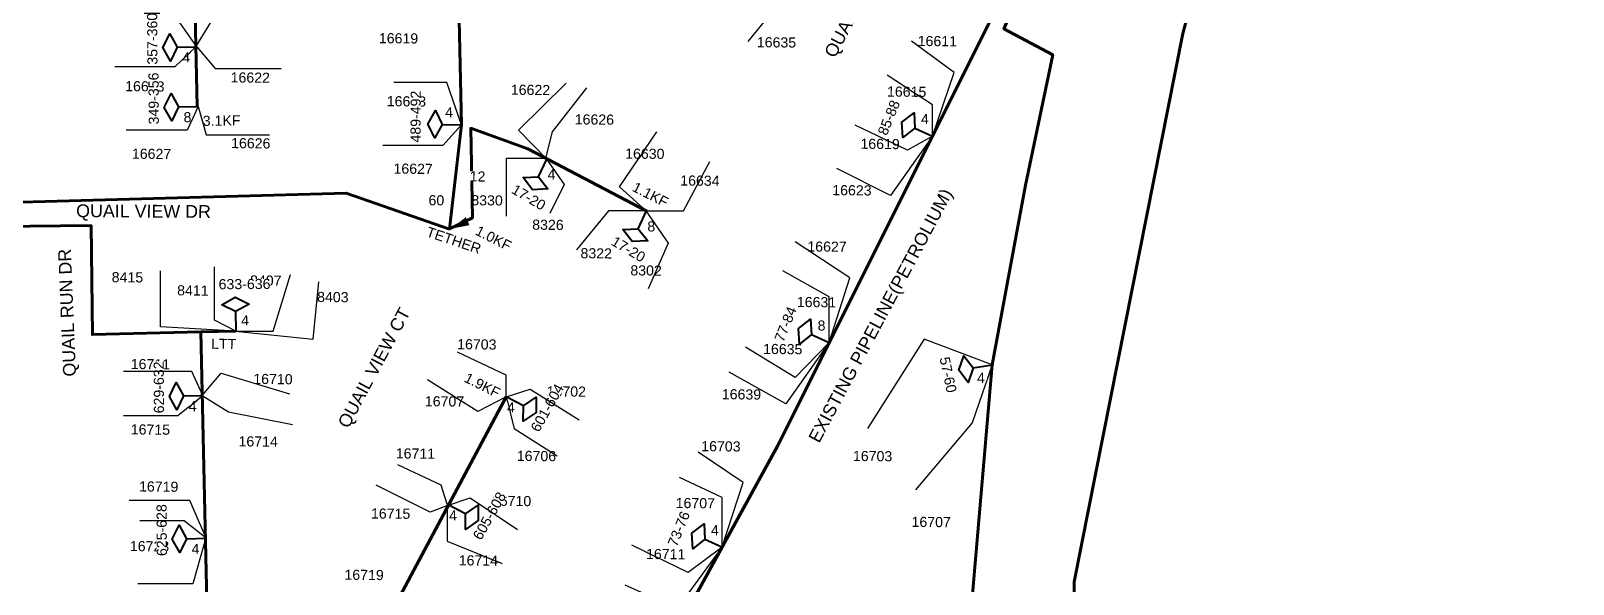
# Model space of a CAD drawing. Header units: millimetres. Extents: x -41032736 to 811436, y 699275 to 12282705.
# Drawn here: x 475295 to 476899, y 745281 to 745857 of the extents above; entities that cross this region are included whole.
import ezdxf
from ezdxf.enums import TextEntityAlignment as Align

# ---------------------------------------------------------------- set-up
doc = ezdxf.new("R2010")
doc.units = ezdxf.units.MM
doc.header["$MEASUREMENT"] = 0
doc.linetypes.add('DASHED', pattern=[1.8, 1.2, -0.6])
doc.layers.get('0').update_dxf_attribs({"linetype": 'CONTINUOUS'})
for name, color, linetype in [('A-Boundary', 1, 'CONTINUOUS'), ('A-StreetName', 104, 'CONTINUOUS'), ('ADDRESS', 7, 'CONTINUOUS'), ('Road', 8, 'CONTINUOUS')]:
    doc.layers.add(name, color=color, linetype=linetype)
for name, color, linetype, lineweight in [('A-Drop', 4, 'DASHED', 30), ('BURIED CABLE', 80, 'CONTINUOUS', 40), ('PP B FST', 3, 'CONTINUOUS', 30)]:
    doc.layers.add(name, color=color, linetype=linetype, lineweight=lineweight)
doc.styles.add('AUDIT_D_221110082537-30', font='arial.ttf')
doc.styles.get("Standard").update_dxf_attribs({"font": 'arial.ttf'})

# ---------------------------------------------------------------- blocks, each defined once
blk = doc.blocks.new('B_FST')
at = {"layer": 'BURIED CABLE', "color": 18, "true_color": 0x000000}
blk.add_line((0, 18.2), (0, 0), dxfattribs=at)
blk.add_lwpolyline([(0, 18.2), (-12.7, 24.8), (0, 31.5), (12.7, 24.8)], close=True, dxfattribs=at)
blk.add_attdef('COUNT', (-22.9, 36.2), '', height=9.65)
blk.add_attdef('S', text='', height=5.48).set_placement((0, 25), align=Align.MIDDLE_CENTER)

msp = doc.modelspace()

# ---------------------------------------------------------------- linework, layer by layer
at = {"layer": 'A-Boundary', "color": 5, "linetype": 'ByBlock', "lineweight": 100, "ltscale": 30}
msp.add_lwpolyline([(473628.8, 744968.1), (473664.6, 743917.9), (475928.4, 743954.1), (475905.6, 744690.2), (476380.1, 744704.9), (476380.1, 745283.7), (476492.8, 745854.1), (476568.7, 746137.7), (476898.7, 746754.3), (476145.8, 747157.3), (475954.8, 747204.1), (474974.6, 747204.1), (474836, 747045.9), (474836, 745658.6), (474373.9, 745653.8), (474373.9, 744904.3), (474284.2, 744673.1), (473628.8, 744968.1)], dxfattribs=at)
at = {"layer": 'BURIED CABLE', "color": 18, "lineweight": 60, "ltscale": 30, "true_color": 0x000000}
for points in [[(475442.6, 746953.4), (475468.3, 745778.1)], [(475472.1, 745543.7), (475508.5, 745544.5)], [(475472.1, 745543.7), (475472.1, 745543.7)]]:
    msp.add_lwpolyline(points, dxfattribs=at)

# ---------------------------------------------------------------- next in the draw order: texts
at = {"layer": 'A-StreetName', "color": 0, "ltscale": 0.5, "insert": (475342.6, 745676.3), "char_height": 13.271, "attachment_point": 1, "rotation": 359.6666, "line_spacing_factor": 0.5, "style": 'AUDIT_D_221110082537-30', "bg_fill": 3, "box_fill_scale": 1, "bg_fill_color": 256, "bg_fill_transparency": 0}
msp.add_mtext('QUAIL VIEW DR', dxfattribs=at)
at = {"layer": 'ADDRESS', "color": 3, "ltscale": 0.5, "char_height": 10.52, "attachment_point": 1, "rotation": 359.4605, "line_spacing_factor": 0.5, "style": 'AUDIT_D_221110082537-30', "bg_fill": 3, "box_fill_scale": 1, "bg_fill_color": 256, "bg_fill_transparency": 0}
for s, insert in [('16619', (475657.3, 745854.4)), ('16635', (476050.2, 745850.2)), ('16611', (476217.4, 745851.5)), ('16622', (475503.2, 745813.6)), ('16623', (475393.6, 745804.5)), ('16622', (475794.5, 745800.8)), ('16615', (476185.5, 745798.9)), ('16623', (475665.5, 745788.9)), ('16626', (475860.9, 745770)), ('16627', (475400.6, 745734.3)), ('16626', (475503.7, 745745.3)), ('16630', (475913.3, 745734.4)), ('16619', (476157.9, 745744.6)), ('16627', (475672.5, 745718.8)), ('16634', (475970.6, 745706.4)), ('8330', (475753.4, 745685.9)), ('16623', (476128.6, 745696.4)), ('8326', (475816.7, 745660.5)), ('16627', (476102.7, 745637.8)), ('8322', (475866.9, 745630.8)), ('8415', (475379.6, 745605.9)), ('8302', (475918.7, 745613)), ('8411', (475447.6, 745592.2)), ('8407', (475523.4, 745602.5)), ('8403', (475593.1, 745585.3)), ('16631', (476091.8, 745580.1)), ('16703', (475738.7, 745536.2)), ('16635', (476056.7, 745531.3)), ('16711', (475399.4, 745515.6)), ('16710', (475526.8, 745500.1)), ('16707', (475705.1, 745476.9)), ('16702', (475831.7, 745487.2)), ('16639', (476013.8, 745484.2)), ('16715', (475399.4, 745447.6)), ('16714', (475511.4, 745435.2)), ('16703', (475992.4, 745430.2)), ('16711', (475674.9, 745422.7)), ('16706', (475800.7, 745420.1)), ('16703', (476150.1, 745420)), ('16719', (475408, 745388.3)), ('16710', (475774.8, 745373.4)), ('16707', (475965.8, 745371.1)), ('16715', (475649.1, 745360.2)), ('16707', (476211, 745351.5)), ('16723', (475398.5, 745326.3)), ('16711', (475935, 745318.1)), ('16714', (475740.3, 745311.5)), ('16719', (475621.5, 745296.5))]:
    msp.add_mtext(s, dxfattribs=dict(at, insert=insert))
at = {"layer": 'PP B FST', "color": 0, "ltscale": 0.5, "char_height": 10.5, "attachment_point": 1, "rotation": 1.1889, "line_spacing_factor": 0.5, "style": 'AUDIT_D_221110082537-30', "bg_fill": 3, "box_fill_scale": 1, "bg_fill_color": 256, "bg_fill_transparency": 0}
for s, insert in [('4', (475452.7, 745834.2)), ('8', (475454.1, 745772.1))]:
    msp.add_mtext(s, dxfattribs=dict(at, insert=insert))

# ---------------------------------------------------------------- next in the draw order: linework, layer by layer
at = {"layer": 'A-Drop', "color": 4, "linetype": 'ByBlock', "lineweight": 30, "ltscale": 30}
for points in [[(476045.4, 745934), (476070.2, 745881.8), (476040.6, 745845.6)], [(475466.9, 745840.2), (475483.9, 745867.7), (475535.2, 745867.7)], [(475467.9, 745840.2), (475487.2, 745817.6), (475555.6, 745817.6)], [(475831.8, 745723.4), (475802.3, 745753.4), (475852.1, 745802.4)], [(475830.8, 745724.3), (475837.8, 745751.8), (475873.3, 745797.3)]]:
    msp.add_lwpolyline(points, dxfattribs=at)
at = {"layer": 'BURIED CABLE', "color": 18, "lineweight": 60, "ltscale": 30, "true_color": 0x000000}
for points in [[(475730.5, 745650.7), (475730.5, 745650.7), (475730.5, 745650.7), (475743.3, 745758.9), (475724.6, 746585.3), (475895.5, 746589.1)], [(476507.4, 746311.5), (476306.9, 745858.8), (476306.9, 745858.8), (476357.8, 745831.9), (476357.8, 745831.9), (476329.3, 745696.1), (476294.9, 745509.6), (476250, 744987.6), (476252.5, 744919.8), (476252.5, 744919.8), (475868.4, 744915.2), (475821.3, 744823.9), (475759.2, 744710)], [(476507.4, 746311.5), (476507.4, 746311.5), (476507.4, 746311.5), (476507.4, 746311.5), (476507.4, 746311.5), (476507.4, 746311.5), (476507.4, 746311.5), (476485.8, 746300.8), (476292.5, 745866.5), (476071.8, 745425.4), (476071.8, 745425.4), (475810.5, 744948.1)], [(475730.6, 745650.7), (475754.4, 745662.3), (475752.8, 745755.4), (475812.2, 745734), (475935.7, 745669.2)], [(474894.7, 745704.1), (474890.1, 745698.2), (474895.4, 745684.1), (474912.5, 745672.8), (474912.5, 745649.6), (475358.1, 745654.2), (475359.4, 745540.9), (475472.1, 745543.7)], [(474894.7, 745704.1), (474898, 745690.7), (474912.1, 745680.6), (474946.9, 745669.3), (475623.3, 745687.8), (475730.5, 745650.6)], [(475472.1, 745543.7), (475482, 745107.4), (475571.9, 745067.5)]]:
    msp.add_lwpolyline(points, dxfattribs=at)

# ---------------------------------------------------------------- next in the draw order: block references
at = {"layer": 'PP B FST', "color": 250, "lineweight": 50}
ref = msp.add_blockref('B_FST', (475467.9, 745840.2), dxfattribs=dict(at, xscale=1.115916913833983, yscale=1.115916913833983, zscale=1.115916913833983, rotation=91.52415909697858))
ref.add_attrib('S', '4', dxfattribs={"layer": '0', "color": 7, "height": 0.00824, "rotation": 91.5242}).set_placement((475439.9, 745839.5), align=Align.MIDDLE_CENTER)
ref.add_attrib('COUNT', '81-84', dxfattribs={"layer": '0', "color": 0, "height": 0.00824, "rotation": 91.5242}).set_placement((475430.7, 745826.5), align=Align.TOP_CENTER)
ref = msp.add_blockref('B_FST', (475469.3, 745778.1), dxfattribs=dict(at, xscale=1.115916913833983, yscale=1.115916913833983, zscale=1.115916913833983, rotation=91.52415909697858))
ref.add_attrib('S', '4', dxfattribs={"layer": '0', "color": 7, "height": 0.00824, "rotation": 91.5242}).set_placement((475441.3, 745777.3), align=Align.MIDDLE_CENTER)
ref.add_attrib('COUNT', '81-84', dxfattribs={"layer": '0', "color": 0, "height": 0.00824, "rotation": 91.5242}).set_placement((475432.1, 745764.4), align=Align.TOP_CENTER)

# ---------------------------------------------------------------- next in the draw order: texts
at = {"layer": 'A-StreetName', "color": 0, "ltscale": 0.5, "insert": (475613.8, 745448.7), "char_height": 13.271, "attachment_point": 1, "rotation": 61.8951, "line_spacing_factor": 0.5, "style": 'AUDIT_D_221110082537-30', "bg_fill": 3, "box_fill_scale": 1, "bg_fill_color": 256, "bg_fill_transparency": 0}
msp.add_mtext('QUAIL VIEW CT', dxfattribs=at)

# ---------------------------------------------------------------- next in the draw order: linework, layer by layer
at = {"layer": 'BURIED CABLE', "color": 18, "lineweight": 60, "ltscale": 30, "true_color": 0x000000}
msp.add_lwpolyline([(475571.9, 745067.5), (475789.4, 745476.2)], dxfattribs=at)

# ---------------------------------------------------------------- next in the draw order: texts
at = {"color": 0, "ltscale": 0.5, "insert": (475474.1, 745768.4), "char_height": 10.52, "attachment_point": 1, "rotation": 0.9115, "line_spacing_factor": 0.5, "style": 'AUDIT_D_221110082537-30', "bg_fill": 3, "box_fill_scale": 1, "bg_fill_color": 256, "bg_fill_transparency": 0}
msp.add_mtext('3.1KF', dxfattribs=at)
at = {"layer": 'A-Drop', "color": 0, "ltscale": 0.5, "char_height": 10.52, "attachment_point": 1, "rotation": 359.3833, "line_spacing_factor": 0.5, "style": 'AUDIT_D_221110082537-30', "bg_fill": 3, "box_fill_scale": 1, "bg_fill_color": 256, "bg_fill_transparency": 0}
for s, insert in [('12', (475751.7, 745710.7)), ('60', (475708.9, 745685.9))]:
    msp.add_mtext(s, dxfattribs=dict(at, insert=insert))
at = {"layer": 'A-StreetName', "color": 0, "ltscale": 0.5, "char_height": 13.271, "attachment_point": 1, "line_spacing_factor": 0.5, "style": 'AUDIT_D_221110082537-30', "bg_fill": 3, "box_fill_scale": 1, "bg_fill_color": 256, "bg_fill_transparency": 0}
for s, insert, rotation in [('QUAIL MEADOW DR', (476119.5, 745833.8), 61.8951), ('QUAIL RUN DR', (475329.2, 745497), 92.3502)]:
    msp.add_mtext(s, dxfattribs=dict(at, insert=insert, rotation=rotation))
at = {"layer": 'BURIED CABLE', "color": 18, "lineweight": 60, "ltscale": 0.5, "true_color": 0x000000, "char_height": 10.52, "attachment_point": 1, "line_spacing_factor": 0.5, "style": 'AUDIT_D_221110082537-30', "bg_fill": 3, "box_fill_scale": 1, "bg_fill_color": 256, "bg_fill_transparency": 0}
for s, insert, rotation in [('TETHER', (475709, 745653.3), 341.4081), ('LTT', (475482.9, 745536.7), 359.0523)]:
    msp.add_mtext(s, dxfattribs=dict(at, insert=insert, rotation=rotation))
at = {"layer": 'PP B FST', "color": 0, "ltscale": 0.5, "attachment_point": 1, "line_spacing_factor": 0.5, "style": 'AUDIT_D_221110082537-30', "bg_fill": 3, "box_fill_scale": 1, "bg_fill_color": 256, "bg_fill_transparency": 0}
for s, insert, char_height, rotation in [('357-360', (475416.6, 745821.5), 10.52, 90.361), ('349-356', (475418, 745759.4), 10.52, 90.361), ('4', (475726, 745777.2), 10.5, 1.1889), ('4', (476220.6, 745770.2), 10.5, 1.1889), ('4', (475832.5, 745712.5), 10.5, 1.1889), ('8', (475936.2, 745658.5), 10.5, 1.1889), ('4', (475514, 745560.8), 10.5, 1.1889), ('8', (476113.2, 745555.5), 10.5, 1.1889), ('4', (476278.9, 745501.1), 10.5, 1.1889), ('4', (475459.5, 745471.6), 10.5, 1.1889), ('4', (476002.3, 745342.7), 10.5, 1.1889), ('4', (475462.4, 745323.2), 10.5, 1.1889)]:
    msp.add_mtext(s, dxfattribs=dict(at, insert=insert, char_height=char_height, rotation=rotation))

# ---------------------------------------------------------------- next in the draw order: linework, layer by layer
at = {"layer": 'A-Drop', "color": 4, "linetype": 'ByBlock', "lineweight": 30, "ltscale": 30}
for points in [[(475467.9, 745840.2), (475443.8, 745874.7), (475388.3, 745874.7)], [(476232.9, 745747.3), (476255.3, 745813.5), (476210.8, 745846.1)], [(475466.9, 745840.2), (475445.2, 745819.2), (475382.9, 745819.2)], [(475469.3, 745778.1), (475457.9, 745753.5), (475394.5, 745753.5)], [(475469.3, 745778.1), (475477.8, 745748.5), (475543.5, 745748.5)], [(475473.6, 745477.6), (475493.2, 745500.8), (475564.4, 745479.4)], [(475473.6, 745477.6), (475501, 745460.6), (475567.6, 745447.4)], [(476014.1, 745320.1), (476035.9, 745387.2), (475989.2, 745418.7)]]:
    msp.add_lwpolyline(points, dxfattribs=at)

# ---------------------------------------------------------------- next in the draw order: block references
at = {"layer": 'PP B FST', "color": 250, "lineweight": 50}
ref = msp.add_blockref('B_FST', (475743.3, 745758.9), dxfattribs=dict(at, xscale=1.115916913833983, yscale=1.115916913833983, zscale=1.115916913833983, rotation=88.6064193772739))
ref.add_attrib('S', '4', dxfattribs={"layer": '0', "color": 7, "height": 0.00824, "rotation": 88.6064}).set_placement((475715.4, 745759.6), align=Align.MIDDLE_CENTER)
ref.add_attrib('COUNT', '81-84', dxfattribs={"layer": '0', "color": 0, "height": 0.00824, "rotation": 88.6064}).set_placement((475705.5, 745747.1), align=Align.TOP_CENTER)
ref = msp.add_blockref('B_FST', (476232.9, 745747.3), dxfattribs=dict(at, xscale=1.115916913833983, yscale=1.115916913833983, zscale=1.115916913833983, rotation=65.65531841668795))
ref.add_attrib('S', '4', dxfattribs={"layer": '0', "color": 7, "height": 0.00824, "rotation": 65.6553}).set_placement((476207.4, 745758.8), align=Align.MIDDLE_CENTER)
ref.add_attrib('COUNT', '81-84', dxfattribs={"layer": '0', "color": 0, "height": 0.00824, "rotation": 65.6553}).set_placement((476193.4, 745751.2), align=Align.TOP_CENTER)
ref = msp.add_blockref('B_FST', (475831.8, 745723.4), dxfattribs=dict(at, xscale=1.115916913833982, yscale=1.115916913833982, zscale=1.115916913833982, rotation=155.0770675816684))
ref.add_attrib('S', '4', dxfattribs={"layer": '0', "color": 7, "height": 0.00824, "rotation": 155.0771}).set_placement((475820, 745698), align=Align.MIDDLE_CENTER)
ref.add_attrib('COUNT', '81-84', dxfattribs={"layer": '0', "color": 0, "height": 0.00824, "rotation": 155.0771}).set_placement((475827.5, 745684), align=Align.TOP_CENTER)
ref = msp.add_blockref('B_FST', (475935.5, 745669.4), dxfattribs=dict(at, xscale=1.115916913833982, yscale=1.115916913833982, zscale=1.115916913833982, rotation=155.0770675816684))
ref.add_attrib('S', '4', dxfattribs={"layer": '0', "color": 7, "height": 0.00824, "rotation": 155.0771}).set_placement((475923.7, 745644.1), align=Align.MIDDLE_CENTER)
ref.add_attrib('COUNT', '81-84', dxfattribs={"layer": '0', "color": 0, "height": 0.00824, "rotation": 155.0771}).set_placement((475931.2, 745630.1), align=Align.TOP_CENTER)
ref = msp.add_blockref('B_FST', (475508.5, 745544.5), dxfattribs=dict(at, xscale=1.115916913833983, yscale=1.115916913833983, zscale=1.115916913833983, rotation=0.7841492177855391))
ref.add_attrib('S', '4', dxfattribs={"layer": '0', "color": 7, "height": 0.00824, "rotation": 0.7841}).set_placement((475508.1, 745572.4), align=Align.MIDDLE_CENTER)
ref.add_attrib('COUNT', '81-84', dxfattribs={"layer": '0', "color": 0, "height": 0.00824, "rotation": 0.7841}).set_placement((475495.3, 745581.8), align=Align.TOP_CENTER)
ref = msp.add_blockref('B_FST', (476125.4, 745532.6), dxfattribs=dict(at, xscale=1.115916913833983, yscale=1.115916913833983, zscale=1.115916913833983, rotation=65.65531841668795))
ref.add_attrib('S', '4', dxfattribs={"layer": '0', "color": 7, "height": 0.00824, "rotation": 65.6553}).set_placement((476100, 745544.1), align=Align.MIDDLE_CENTER)
ref.add_attrib('COUNT', '81-84', dxfattribs={"layer": '0', "color": 0, "height": 0.00824, "rotation": 65.6553}).set_placement((476086, 745536.5), align=Align.TOP_CENTER)
ref = msp.add_blockref('B_FST', (476294.9, 745509.6), dxfattribs=dict(at, xscale=1.115916913833983, yscale=1.115916913833983, zscale=1.115916913833983, rotation=99.58022645846387))
ref.add_attrib('S', '4', dxfattribs={"layer": '0', "color": 7, "height": 0.00824, "rotation": 99.5802}).set_placement((476267.4, 745504.9), align=Align.MIDDLE_CENTER)
ref.add_attrib('COUNT', '81-84', dxfattribs={"layer": '0', "color": 0, "height": 0.00824, "rotation": 99.5802}).set_placement((476260, 745490.8), align=Align.TOP_CENTER)
ref = msp.add_blockref('B_FST', (475474.6, 745477.6), dxfattribs=dict(at, xscale=1.115916913833983, yscale=1.115916913833983, zscale=1.115916913833983, rotation=91.52415909697858))
ref.add_attrib('S', '4', dxfattribs={"layer": '0', "color": 7, "height": 0.00824, "rotation": 91.5242}).set_placement((475446.7, 745476.9), align=Align.MIDDLE_CENTER)
ref.add_attrib('COUNT', '81-84', dxfattribs={"layer": '0', "color": 0, "height": 0.00824, "rotation": 91.5242}).set_placement((475437.5, 745464), align=Align.TOP_CENTER)
ref = msp.add_blockref('B_FST', (476014.6, 745319.8), dxfattribs=dict(at, xscale=1.115916913833983, yscale=1.115916913833983, zscale=1.115916913833983, rotation=65.65531841668795))
ref.add_attrib('S', '4', dxfattribs={"layer": '0', "color": 7, "height": 0.00824, "rotation": 65.6553}).set_placement((475989.1, 745331.3), align=Align.MIDDLE_CENTER)
ref.add_attrib('COUNT', '81-84', dxfattribs={"layer": '0', "color": 0, "height": 0.00824, "rotation": 65.6553}).set_placement((475975.2, 745323.7), align=Align.TOP_CENTER)
ref = msp.add_blockref('B_FST', (475477.6, 745329.2), dxfattribs=dict(at, xscale=1.115916913833983, yscale=1.115916913833983, zscale=1.115916913833983, rotation=91.52415909697858))
ref.add_attrib('S', '4', dxfattribs={"layer": '0', "color": 7, "height": 0.00824, "rotation": 91.5242}).set_placement((475449.7, 745328.5), align=Align.MIDDLE_CENTER)
ref.add_attrib('COUNT', '81-84', dxfattribs={"layer": '0', "color": 0, "height": 0.00824, "rotation": 91.5242}).set_placement((475440.5, 745315.6), align=Align.TOP_CENTER)

# ---------------------------------------------------------------- next in the draw order: texts
at = {"color": 0, "ltscale": 0.5, "insert": (475761.3, 745654.7), "char_height": 10.52, "attachment_point": 1, "rotation": 333.1371, "line_spacing_factor": 0.5, "style": 'AUDIT_D_221110082537-30', "bg_fill": 3, "box_fill_scale": 1, "bg_fill_color": 256, "bg_fill_transparency": 0}
msp.add_mtext('1.0KF', dxfattribs=at)
at = {"layer": 'PP B FST', "color": 0, "ltscale": 0.5, "char_height": 10.5, "attachment_point": 1, "rotation": 1.1889, "line_spacing_factor": 0.5, "style": 'AUDIT_D_221110082537-30', "bg_fill": 3, "box_fill_scale": 1, "bg_fill_color": 256, "bg_fill_transparency": 0}
for insert in [(475790.3, 745470.3), (475730.1, 745358)]:
    msp.add_mtext('4', dxfattribs=dict(at, insert=insert))

# ---------------------------------------------------------------- next in the draw order: hatches: boundary and pattern name
at = {"layer": 'Road', "lineweight": 158, "ltscale": 50}
h = msp.add_hatch(color=0, dxfattribs=at)
h.dxf.hatch_style = 1
h.paths.add_polyline_path([(475731.6, 745650.8), (475751.4, 745654.7), (475747.6, 745662.9)])

# ---------------------------------------------------------------- next in the draw order: linework, layer by layer
at = {"layer": 'A-Drop', "color": 4, "linetype": 'ByBlock', "lineweight": 30, "ltscale": 30}
for points in [[(475728.4, 745364.4), (475722, 745384.4), (475676.9, 745405.5)], [(475729.5, 745363.7), (475710.5, 745356.4), (475654.6, 745384.4)]]:
    msp.add_lwpolyline(points, dxfattribs=at)

# ---------------------------------------------------------------- next in the draw order: block references
at = {"layer": 'PP B FST', "color": 250, "lineweight": 50}
ref = msp.add_blockref('B_FST', (475789.5, 745476.2), dxfattribs=dict(at, xscale=1.115916913833983, yscale=1.115916913833983, zscale=1.115916913833983, rotation=242.2724146456383))
ref.add_attrib('S', '4', dxfattribs={"layer": '0', "color": 7, "height": 0.00824, "rotation": 242.2724}).set_placement((475814.2, 745463.2), align=Align.MIDDLE_CENTER)
ref.add_attrib('COUNT', '81-84', dxfattribs={"layer": '0', "color": 0, "height": 0.00824, "rotation": 242.2724}).set_placement((475828.6, 745469.9), align=Align.TOP_CENTER)
ref = msp.add_blockref('B_FST', (475729.4, 745363.8), dxfattribs=dict(at, xscale=1.115916913833983, yscale=1.115916913833983, zscale=1.115916913833983, rotation=242.2724146456383))
ref.add_attrib('S', '4', dxfattribs={"layer": '0', "color": 7, "height": 0.00824, "rotation": 242.2724}).set_placement((475754.1, 745350.8), align=Align.MIDDLE_CENTER)
ref.add_attrib('COUNT', '81-84', dxfattribs={"layer": '0', "color": 0, "height": 0.00824, "rotation": 242.2724}).set_placement((475768.5, 745357.6), align=Align.TOP_CENTER)

# ---------------------------------------------------------------- next in the draw order: texts
at = {"color": 0, "ltscale": 0.5, "insert": (475924.4, 745700.1), "char_height": 10.52, "attachment_point": 1, "rotation": 333.1371, "line_spacing_factor": 0.5, "style": 'AUDIT_D_221110082537-30', "bg_fill": 3, "box_fill_scale": 1, "bg_fill_color": 256, "bg_fill_transparency": 0}
msp.add_mtext('1.1KF', dxfattribs=at)
at = {"layer": 'PP B FST', "color": 0, "ltscale": 0.5, "char_height": 10.52, "attachment_point": 1, "line_spacing_factor": 0.5, "style": 'AUDIT_D_221110082537-30', "bg_fill": 3, "box_fill_scale": 1, "bg_fill_color": 256, "bg_fill_transparency": 0}
for s, insert, rotation in [('489-492', (475690.1, 745740.6), 89.7789), ('85-88', (476175.4, 745751), 67.9732), ('17-20', (475799.5, 745697.7), 329.4608), ('17-20', (475903.2, 745643.8), 329.4608), ('633-636', (475490.6, 745598.5), 0.4462), ('77-84', (476068, 745536.3), 67.9732), ('629-632', (475423.4, 745459), 90.361), ('57-60', (476250.3, 745518.6), 281.9401), ('625-628', (475426.4, 745310.6), 90.361), ('73-76', (475957.1, 745323.5), 67.9732)]:
    msp.add_mtext(s, dxfattribs=dict(at, insert=insert, rotation=rotation))

# ---------------------------------------------------------------- next in the draw order: linework, layer by layer
at = {"layer": 'A-Drop', "color": 4, "linetype": 'ByBlock', "lineweight": 30, "ltscale": 30}
for points in [[(475743.3, 745758.9), (475727.8, 745802.9), (475672.8, 745802.9)], [(476232.9, 745747.3), (476232.9, 745779.8), (476185.5, 745810.7)], [(475743.3, 745758.9), (475723.9, 745737.4), (475661.2, 745737.4)], [(475935.4, 745669.3), (475907.2, 745694.6), (475946.1, 745751.8)], [(476232.9, 745747.3), (476206.9, 745732.6), (476152.4, 745758.5)], [(476232.9, 745747.3), (476188.9, 745685.5), (476133.3, 745713.5)], [(475831.1, 745724.1), (475789.5, 745724.1), (475789.5, 745664.1)], [(475830.8, 745724.3), (475850, 745696.8), (475835, 745666.9)], [(475935.1, 745669.7), (475973.9, 745669.7), (476001.1, 745720.7)], [(475935.9, 745669.7), (475896.1, 745669.7), (475862.8, 745629.1)], [(475934.8, 745669.7), (475957.8, 745635.8), (475937.2, 745588.6)], [(476125.4, 745532.6), (476146.7, 745599.9), (476089.9, 745637.5)], [(475508.5, 745544.5), (475430.2, 745549.1), (475430.2, 745607.1)], [(475508.5, 745544.5), (475486.4, 745555.9), (475486.4, 745611.3)], [(476125.4, 745532.6), (476125.4, 745580.1), (476077, 745607.2)], [(475508, 745544.5), (475588.9, 745536.3), (475594.9, 745595.7)], [(475508.5, 745544.5), (475547.3, 745544.5), (475565.4, 745603.5)], [(476125.4, 745532.6), (476080.3, 745468.8), (476021.3, 745501.9)], [(476125.4, 745532.6), (476089.9, 745496.4), (476038.2, 745527.9)], [(476294.9, 745509.6), (476223.9, 745536.1), (476165.1, 745443.3)], [(476294.9, 745509.6), (476273.9, 745449.3), (476215.1, 745379.6)], [(475474, 745478.4), (475462.9, 745502.5), (475391.8, 745502.5)], [(475474.6, 745477.6), (475448.3, 745456.3), (475391.8, 745456.3)], [(476014.1, 745320), (476014.1, 745371.5), (475969.6, 745392.3)], [(475477.6, 745329.2), (475460.8, 745368.3), (475397.8, 745368.3)], [(475477.6, 745329.2), (475454.7, 745347.3), (475408.8, 745347.3)], [(475477.6, 745331), (475464, 745281.8), (475406.7, 745281.8)], [(476014.1, 745320.1), (475967.3, 745256.2), (475913.3, 745280.3)], [(476014.1, 745320), (475978.6, 745293.4), (475920.1, 745322)]]:
    msp.add_lwpolyline(points, dxfattribs=at)

# ---------------------------------------------------------------- next in the draw order: texts
at = {"color": 0, "ltscale": 0.5, "insert": (475749.7, 745501.8), "char_height": 10.52, "attachment_point": 1, "rotation": 333.1371, "line_spacing_factor": 0.5, "style": 'AUDIT_D_221110082537-30', "bg_fill": 3, "box_fill_scale": 1, "bg_fill_color": 256, "bg_fill_transparency": 0}
msp.add_mtext('1.9KF', dxfattribs=at)
at = {"layer": 'PP B FST', "color": 0, "ltscale": 0.5, "char_height": 10.52, "attachment_point": 1, "rotation": 60.6825, "line_spacing_factor": 0.5, "style": 'AUDIT_D_221110082537-30', "bg_fill": 3, "box_fill_scale": 1, "bg_fill_color": 256, "bg_fill_transparency": 0}
for s, insert in [('601-604', (475814.4, 745443.8)), ('605-608', (475754.3, 745331.5))]:
    msp.add_mtext(s, dxfattribs=dict(at, insert=insert))

# ---------------------------------------------------------------- next in the draw order: linework, layer by layer
at = {"layer": 'A-Drop', "color": 4, "linetype": 'ByBlock', "lineweight": 30, "ltscale": 30}
for points in [[(475789.4, 745476.2), (475789.4, 745498.6), (475739.1, 745522.6)], [(475789.5, 745476.2), (475760.2, 745460.9), (475707.7, 745494)], [(475789.5, 745476.2), (475814.5, 745484.3), (475865.3, 745452.4)], [(475789.5, 745476.2), (475797.9, 745443.3), (475842.5, 745414.7)], [(475727.6, 745363), (475752.2, 745371.2), (475801.3, 745338.2)], [(475728.4, 745364.4), (475728.4, 745326.2), (475785.4, 745302.8)]]:
    msp.add_lwpolyline(points, dxfattribs=at)

# ---------------------------------------------------------------- next in the draw order: texts
at = {"layer": 'A-StreetName', "color": 0, "ltscale": 0.5, "insert": (476103.1, 745433.5), "char_height": 13.271, "attachment_point": 1, "rotation": 61.8951, "line_spacing_factor": 0.5, "style": 'AUDIT_D_221110082537-30', "bg_fill": 3, "box_fill_scale": 1, "bg_fill_color": 256, "bg_fill_transparency": 0}
msp.add_mtext('EXISTING PIPELINE(PETROLIUM)', dxfattribs=at)

doc.saveas('drawing.dxf')
